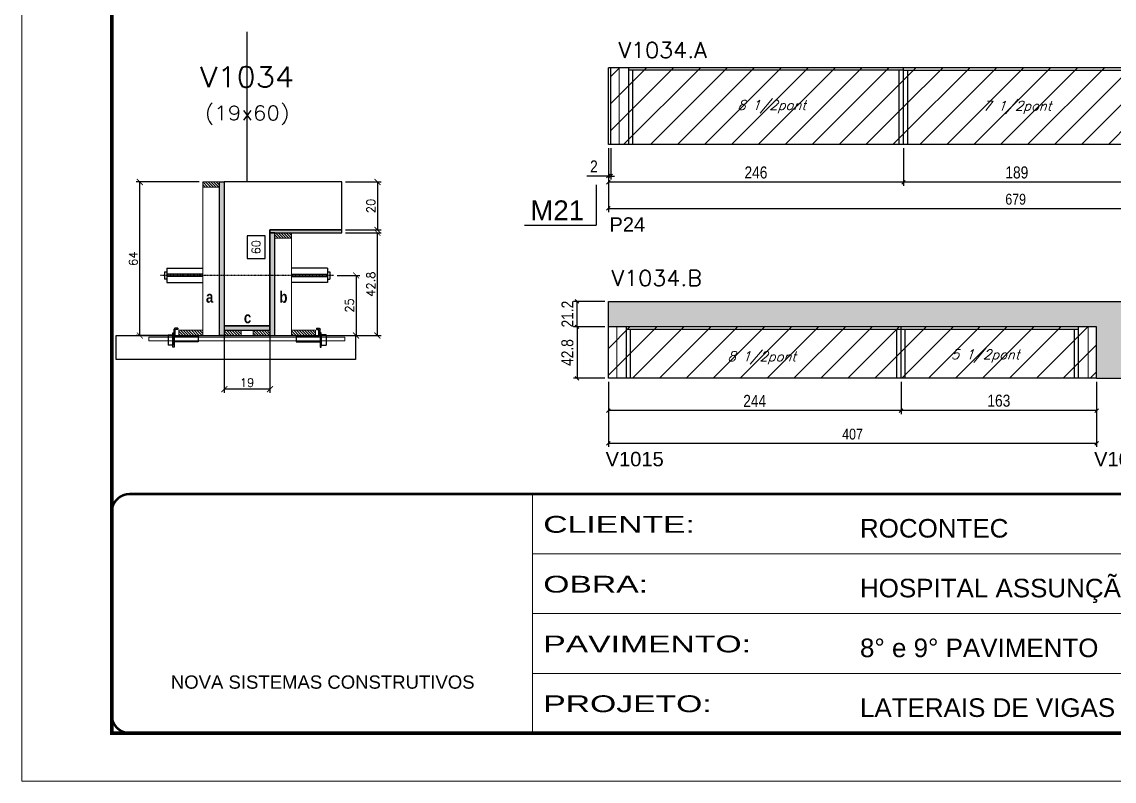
# Model space of a CAD drawing. Extents: x -20960 to -5926, y -2106 to 21915.
# Drawn here: x -10622 to -9711, y 10528 to 11161 of the extents above; entities that cross this region are included whole.
import ezdxf
from ezdxf.enums import TextEntityAlignment as Align

# ---------------------------------------------------------------- set-up
doc = ezdxf.new("R2010")
doc.units = 0
for name, pattern in [('CONTINUO', [0]), ('DASHED', [0.75, 0.5, -0.25]), ('HIDDEN', [0.375, 0.25, -0.125])]:
    doc.linetypes.add(name, pattern=pattern)
for name, color, linetype in [('5', 5, 'Continuous'), ('barrote', 251, 'Continuous'), ('COTA', 241, 'Continuous'), ('Cota Seção (2x)', 4, 'Continuous'), ('detalhes', 4, 'Continuous'), ('NOMENCLATURA', 7, 'Continuous'), ('Painéis', 200, 'Continuous'), ('presilha', 1, 'Continuous'), ('SARR_2.2x7', 40, 'Continuous'), ('SARR_3.5x7', 81, 'Continuous'), ('TENSOR', 3, 'Continuous'), ('texto', 7, 'Continuous'), ('Texto de Titulo', 7, 'Continuous'), ('Texto Qtd Sarr', 242, 'Continuous')]:
    doc.layers.add(name, color=color, linetype=linetype)
for name, color, linetype, lineweight in [('CONCRETO', 251, 'Continuous', 25), ('Folhas', 255, 'Continuous', 9), ('Hachura', 251, 'Continuous', 9), ('Madeira', 126, 'Continuous', 18), ('Sarr 2.2x7', 40, 'Continuous', 9), ('SARRAFO DE PRESSAO', 251, 'DASHED', 9), ('SCO-___-LAJ', 2, 'Continuous', 0), ('Texto Seção', 7, 'Continuous', 15)]:
    doc.layers.add(name, color=color, linetype=linetype, lineweight=lineweight)
doc.styles.add('ARIAL', font='arial.ttf')
doc.styles.add('COTA TECNICA', font='techl___.ttf', dxfattribs={"height": 10})
doc.styles.add('COTA TECNICA-50', font='techl___.ttf', dxfattribs={"height": 9})
doc.styles.add('REGUA-120', font='ROMANS.shx', dxfattribs={"height": 15})
doc.styles.add('Romans', font='romans.shx')
doc.styles.get("Standard").update_dxf_attribs({"font": 'arial.ttf'})
doc.styles.add('TECNICA', font='techb___.ttf', dxfattribs={"height": 10})
doc.styles.add('Tecnologia', font='')
doc.styles.get('Tecnologia').set_extended_font_data('Forgotten Futurist')
doc.dimstyles.new('COTA PAINEL-50', dxfattribs={"dimtxt": 9, "dimasz": 3, "dimexe": 3, "dimexo": 3, "dimgap": 3, "dimtad": 1, "dimdec": 1, "dimzin": 12, "dimdsep": 46, "dimtxsty": 'COTA TECNICA-50', "dimblk1": 'OBLIQUE', "dimblk2": 'OBLIQUE', "dimsah": 1, "dimcen": 0.9, "dimclrd": 4, "dimclre": 4, "dimclrt": 240, "dimadec": 1, "dimazin": 3, "dimtfac": 1, "dimtdec": 1, "dimtmove": 0, "dimatfit": 3, "dimfxl": 1, "dimtolj": 1, "dimtzin": 12, "dimarcsym": 0})
doc.dimstyles.new('Cota Seção (2x)', dxfattribs={"dimtxt": 7, "dimasz": 5, "dimexe": 3, "dimexo": 3, "dimgap": 2, "dimtad": 3, "dimdec": 1, "dimlfac": 0.5, "dimzin": 12, "dimdsep": 46, "dimtxsty": 'Romans', "dimblk": 'ARCHTICK', "dimcen": 0, "dimclrd": 4, "dimclre": 4, "dimclrt": 1, "dimadec": 1, "dimazin": 3, "dimtfac": 1, "dimtdec": 1, "dimtmove": 0, "dimatfit": 3, "dimldrblk": 'OBLIQUE', "dimfxl": 1, "dimtolj": 1, "dimtzin": 12, "dimarcsym": 0})
doc.dimstyles.new('Cota Seção interna', dxfattribs={"dimtxt": 7, "dimasz": 6, "dimexe": 0.18, "dimexo": 2, "dimgap": -4, "dimtad": 3, "dimdec": 1, "dimlfac": 0.5, "dimzin": 12, "dimdsep": 46, "dimtxsty": 'Romans', "dimblk": 'ARCHTICK', "dimcen": 0.09, "dimse1": 1, "dimse2": 1, "dimsd1": 1, "dimsd2": 1, "dimclrd": 180, "dimclre": 5, "dimclrt": 1, "dimadec": 0, "dimazin": 3, "dimtfac": 1, "dimtdec": 1, "dimtofl": 0, "dimtmove": 0, "dimatfit": 3, "dimldrblk": 'ARCHTICK', "dimfxl": 1, "dimtolj": 1, "dimtzin": 0, "dimarcsym": 0})
doc.dimstyles.new('PAINEL', dxfattribs={"dimtxt": 10, "dimasz": 3, "dimexe": 3, "dimexo": 3, "dimgap": 3, "dimtad": 1, "dimdec": 1, "dimzin": 12, "dimdsep": 46, "dimtxsty": 'COTA TECNICA', "dimblk1": 'OBLIQUE', "dimblk2": 'OBLIQUE', "dimsah": 1, "dimcen": 0.9, "dimclrd": 4, "dimclre": 4, "dimclrt": 240, "dimadec": 1, "dimazin": 3, "dimtfac": 1, "dimtdec": 1, "dimtmove": 0, "dimatfit": 3, "dimfxl": 1, "dimtolj": 1, "dimtzin": 12, "dimarcsym": 0})
pattern_1 = [(45, (-3170, 1148.575), (-11.22532, 11.22532), [])]
pattern_2 = [(315, (12503.413, 2669.861), (1.12253202, 1.12253202), [])]

# ---------------------------------------------------------------- blocks, each defined once
blk = doc.blocks.new('9999999999')
at = {"color": 30, "linetype": 'CONTINUO'}
for p, q in [((98564.56, 34230.21), (98564.56, 34429.45)), ((98564.56, 34379.64), (99583.98, 34379.64)), ((98564.56, 34329.83), (99487.98, 34329.83)), ((98564.56, 34280.02), (99487.98, 34280.02))]:
    blk.add_line(p, q, dxfattribs=at)
at = {"color": 30, "linetype": 'CONTINUO', "const_width": 2}
blk.add_lwpolyline([(99583.98, 34230.21), (99583.98, 34414.45, 0.414214), (99568.98, 34429.45), (98228.98, 34429.45, 0.414214), (98213.98, 34414.45), (98213.98, 34245.21, 0.414214), (98228.98, 34230.21), (99583.98, 34230.21)], format="xyb", dxfattribs=at)
at = {"layer": 'Folhas'}
blk.add_lwpolyline([(98138.98, 34190.21), (99623.98, 34190.21), (99623.98, 35240.21), (98138.98, 35240.21)], close=True, dxfattribs=at)
at = {"layer": 'Folhas', "color": 30, "const_width": 3}
blk.add_lwpolyline([(98213.98, 34230.21), (99583.98, 34230.21), (99583.98, 35200.21), (98213.98, 35200.21)], close=True, dxfattribs=at)
at = {"color": 7, "linetype": 'Continuous', "ltscale": 5, "style": 'ARIAL'}
for s, height, p in [('ROCONTEC', 15.483, (98837.68, 34393.13)), ('HOSPITAL ASSUNÇÃO', 15.4829, (98837.68, 34343.32)), ('8° e 9° PAVIMENTO', 15.4829, (98837.68, 34293.51)), ('NOVA SISTEMAS CONSTRUTIVOS', 11.0592, (98263.19, 34267.21)), ('LATERAIS DE VIGAS', 15.4829, (98837.68, 34243.7))]:
    blk.add_text(s, height=height, dxfattribs=at).set_placement(p)
at = {"layer": 'Folhas', "color": 7, "style": 'Tecnologia', "width": 1.5}
for s, p in [('CLIENTE:', (98573.65, 34397.17)), ('OBRA:', (98573.65, 34347.31)), ('PAVIMENTO:', (98573.65, 34297.5)), ('PROJETO:', (98573.65, 34247.69))]:
    blk.add_text(s, height=14, dxfattribs=at).set_placement(p)
blk = doc.blocks.new('_Oblique')
at = {"color": 0, "linetype": 'ByBlock', "lineweight": -2}
blk.add_line((-0.5, -0.5), (0.5, 0.5), dxfattribs=at)
blk = doc.blocks.new('*D7696')
at = {"layer": 'COTA', "color": 4, "linetype": 'ByBlock', "lineweight": -2, "transparency": 16777216}
for p, q in [((-9887.03, 11055.67), (-9887.03, 11024.21)), ((-9698.02, 11055.67), (-9698.02, 11024.21)), ((-9698.02, 11027.21), (-9887.03, 11027.21))]:
    blk.add_line(p, q, dxfattribs=at)
at = {"layer": 'Defpoints', "color": 0, "linetype": 'ByBlock', "transparency": 16777216}
for p in [(-9887.03, 11058.67), (-9698.02, 11058.67), (-9887.03, 11027.21)]:
    blk.add_point(p, dxfattribs=at)
at = {"layer": 'COTA', "color": 4, "linetype": 'ByBlock', "lineweight": -2, "transparency": 16777216, "xscale": 3, "yscale": 3, "zscale": 3, "rotation": 180}
blk.add_blockref('_Oblique', (-9887.03, 11027.21), dxfattribs=at)
at = {"layer": 'COTA', "color": 4, "linetype": 'ByBlock', "lineweight": -2, "transparency": 16777216, "xscale": 3, "yscale": 3, "zscale": 3}
blk.add_blockref('_Oblique', (-9698.02, 11027.21), dxfattribs=at)
at = {"layer": 'COTA', "color": 240, "linetype": 'ByBlock', "transparency": 16777216, "insert": (-9792.52, 11035.32), "char_height": 10, "attachment_point": 5, "style": 'COTA TECNICA'}
blk.add_mtext('\\A1;189', dxfattribs=at)
blk = doc.blocks.new('*D7738')
at = {"layer": 'COTA', "color": 4, "linetype": 'ByBlock', "lineweight": -2, "transparency": 16777216}
for p, q in [((-10133.03, 11055.67), (-10133.03, 11024.21)), ((-9887.03, 11055.67), (-9887.03, 11024.21)), ((-9887.03, 11027.21), (-10133.03, 11027.21))]:
    blk.add_line(p, q, dxfattribs=at)
at = {"layer": 'Defpoints', "color": 0, "linetype": 'ByBlock', "transparency": 16777216}
for p in [(-10133.03, 11058.67), (-9887.03, 11058.67), (-10133.03, 11027.21)]:
    blk.add_point(p, dxfattribs=at)
at = {"layer": 'COTA', "color": 4, "linetype": 'ByBlock', "lineweight": -2, "transparency": 16777216, "xscale": 3, "yscale": 3, "zscale": 3, "rotation": 180}
blk.add_blockref('_Oblique', (-10133.03, 11027.21), dxfattribs=at)
at = {"layer": 'COTA', "color": 4, "linetype": 'ByBlock', "lineweight": -2, "transparency": 16777216, "xscale": 3, "yscale": 3, "zscale": 3}
blk.add_blockref('_Oblique', (-9887.03, 11027.21), dxfattribs=at)
at = {"layer": 'COTA', "color": 240, "linetype": 'ByBlock', "transparency": 16777216, "insert": (-10010.03, 11035.32), "char_height": 10, "attachment_point": 5, "style": 'COTA TECNICA'}
blk.add_mtext('\\A1;246', dxfattribs=at)
blk = doc.blocks.new('*D7739')
at = {"layer": 'COTA', "color": 4, "linetype": 'ByBlock', "lineweight": -2, "transparency": 16777216}
for p, q in [((-10133.03, 11055.67), (-10133.03, 11029.38)), ((-10131.03, 11055.67), (-10131.03, 11029.38)), ((-10133.03, 11032.38), (-10151.14, 11032.38)), ((-10131.03, 11032.38), (-10133.03, 11032.38)), ((-10131.03, 11032.38), (-10128.03, 11032.38))]:
    blk.add_line(p, q, dxfattribs=at)
at = {"layer": 'Defpoints', "color": 0, "linetype": 'ByBlock', "transparency": 16777216}
for p in [(-10133.03, 11058.67), (-10131.03, 11058.67), (-10133.03, 11032.38)]:
    blk.add_point(p, dxfattribs=at)
at = {"layer": 'COTA', "color": 4, "linetype": 'ByBlock', "lineweight": -2, "transparency": 16777216, "xscale": 3, "yscale": 3, "zscale": 3}
blk.add_blockref('_Oblique', (-10133.03, 11032.38), dxfattribs=at)
at = {"layer": 'COTA', "color": 4, "linetype": 'ByBlock', "lineweight": -2, "transparency": 16777216, "xscale": 3, "yscale": 3, "zscale": 3, "rotation": 180}
blk.add_blockref('_Oblique', (-10131.03, 11032.38), dxfattribs=at)
at = {"layer": 'COTA', "color": 240, "linetype": 'ByBlock', "transparency": 16777216, "insert": (-10145.09, 11040.38), "char_height": 10, "attachment_point": 5, "style": 'COTA TECNICA'}
blk.add_mtext('\\A1;2', dxfattribs=at)
blk = doc.blocks.new('*D7741')
at = {"layer": 'COTA', "color": 4, "linetype": 'ByBlock', "lineweight": -2, "transparency": 16777216}
for p, q in [((-9889.02, 10860.94), (-9889.02, 10833.94)), ((-9726.02, 10860.94), (-9726.02, 10833.94)), ((-9726.02, 10836.94), (-9889.02, 10836.94))]:
    blk.add_line(p, q, dxfattribs=at)
at = {"layer": 'Defpoints', "color": 0, "linetype": 'ByBlock', "transparency": 16777216}
for p in [(-9889.02, 10863.94), (-9726.02, 10863.94), (-9889.02, 10836.94)]:
    blk.add_point(p, dxfattribs=at)
at = {"layer": 'COTA', "color": 4, "linetype": 'ByBlock', "lineweight": -2, "transparency": 16777216, "xscale": 3, "yscale": 3, "zscale": 3, "rotation": 180}
blk.add_blockref('_Oblique', (-9889.02, 10836.94), dxfattribs=at)
at = {"layer": 'COTA', "color": 4, "linetype": 'ByBlock', "lineweight": -2, "transparency": 16777216, "xscale": 3, "yscale": 3, "zscale": 3}
blk.add_blockref('_Oblique', (-9726.02, 10836.94), dxfattribs=at)
at = {"layer": 'COTA', "color": 240, "linetype": 'ByBlock', "transparency": 16777216, "insert": (-9807.52, 10845.16), "char_height": 10, "attachment_point": 5, "style": 'COTA TECNICA'}
blk.add_mtext('\\A1;163', dxfattribs=at)
blk = doc.blocks.new('*D7742')
at = {"layer": 'COTA', "color": 4, "linetype": 'ByBlock', "lineweight": -2, "transparency": 16777216}
for p, q in [((-10133.03, 10860.94), (-10133.03, 10833.94)), ((-9889.03, 10860.94), (-9889.03, 10833.94)), ((-9889.03, 10836.94), (-10133.03, 10836.94))]:
    blk.add_line(p, q, dxfattribs=at)
at = {"layer": 'Defpoints', "color": 0, "linetype": 'ByBlock', "transparency": 16777216}
for p in [(-10133.03, 10863.94), (-9889.03, 10863.94), (-10133.03, 10836.94)]:
    blk.add_point(p, dxfattribs=at)
at = {"layer": 'COTA', "color": 4, "linetype": 'ByBlock', "lineweight": -2, "transparency": 16777216, "xscale": 3, "yscale": 3, "zscale": 3, "rotation": 180}
blk.add_blockref('_Oblique', (-10133.03, 10836.94), dxfattribs=at)
at = {"layer": 'COTA', "color": 4, "linetype": 'ByBlock', "lineweight": -2, "transparency": 16777216, "xscale": 3, "yscale": 3, "zscale": 3}
blk.add_blockref('_Oblique', (-9889.03, 10836.94), dxfattribs=at)
at = {"layer": 'COTA', "color": 240, "linetype": 'ByBlock', "transparency": 16777216, "insert": (-10011.03, 10845.02), "char_height": 10, "attachment_point": 5, "style": 'COTA TECNICA'}
blk.add_mtext('\\A1;244', dxfattribs=at)
blk = doc.blocks.new('*D7697')
at = {"layer": 'COTA', "color": 4, "linetype": 'ByBlock', "lineweight": -2, "transparency": 16777216}
for p, q in [((-10136.03, 10906.74), (-10162.09, 10906.74)), ((-10159.09, 10906.74), (-10159.09, 10863.94)), ((-10136.03, 10863.94), (-10162.09, 10863.94))]:
    blk.add_line(p, q, dxfattribs=at)
at = {"layer": 'Defpoints', "color": 0, "linetype": 'ByBlock', "transparency": 16777216}
for p in [(-10133.03, 10906.74), (-10159.09, 10863.94), (-10133.03, 10863.94)]:
    blk.add_point(p, dxfattribs=at)
at = {"layer": 'COTA', "color": 4, "linetype": 'ByBlock', "lineweight": -2, "transparency": 16777216, "xscale": 3, "yscale": 3, "zscale": 3}
for p, rotation in [((-10159.09, 10906.74), 90), ((-10159.09, 10863.94), 270)]:
    blk.add_blockref('_Oblique', p, dxfattribs=dict(at, rotation=rotation))
at = {"layer": 'COTA', "color": 240, "linetype": 'ByBlock', "transparency": 16777216, "insert": (-10167.19, 10885.34), "char_height": 10, "attachment_point": 5, "rotation": 90, "style": 'COTA TECNICA'}
blk.add_mtext('\\A1;42.8', dxfattribs=at)
blk = doc.blocks.new('*D7698')
at = {"layer": 'COTA', "color": 4, "linetype": 'ByBlock', "lineweight": -2, "transparency": 16777216}
for p, q in [((-10136.03, 10927.94), (-10162.09, 10927.94)), ((-10159.09, 10906.74), (-10159.09, 10927.94)), ((-10136.03, 10906.74), (-10162.09, 10906.74))]:
    blk.add_line(p, q, dxfattribs=at)
at = {"layer": 'Defpoints', "color": 0, "linetype": 'ByBlock', "transparency": 16777216}
for p in [(-10159.09, 10927.94), (-10133.03, 10927.94), (-10133.03, 10906.74)]:
    blk.add_point(p, dxfattribs=at)
at = {"layer": 'COTA', "color": 4, "linetype": 'ByBlock', "lineweight": -2, "transparency": 16777216, "xscale": 3, "yscale": 3, "zscale": 3}
for p, rotation in [((-10159.09, 10927.94), 90), ((-10159.09, 10906.74), 270)]:
    blk.add_blockref('_Oblique', p, dxfattribs=dict(at, rotation=rotation))
at = {"layer": 'COTA', "color": 240, "linetype": 'ByBlock', "transparency": 16777216, "insert": (-10167.15, 10917.34), "char_height": 10, "attachment_point": 5, "rotation": 90, "style": 'COTA TECNICA'}
blk.add_mtext('\\A1;21.2', dxfattribs=at)
blk = doc.blocks.new('_ArchTick')
at = {"color": 0, "linetype": 'ByBlock', "const_width": 0.15}
blk.add_lwpolyline([(-0.5, -0.5), (0.5, 0.5)], dxfattribs=at)
blk = doc.blocks.new('*D7700')
at = {"layer": 'COTA', "color": 4, "lineweight": -2, "transparency": 16777216}
for p, q in [((-10352.21, 10985.1), (-10322.56, 10985.1)), ((-10325.56, 10899.5), (-10325.56, 10985.1)), ((-10374.21, 10899.5), (-10322.56, 10899.5))]:
    blk.add_line(p, q, dxfattribs=at)
at = {"layer": 'Defpoints', "color": 0, "transparency": 16777216}
for p in [(-10355.21, 10985.1), (-10325.56, 10985.1), (-10377.21, 10899.5)]:
    blk.add_point(p, dxfattribs=at)
at = {"layer": 'COTA', "color": 4, "lineweight": -2, "transparency": 16777216, "xscale": 5, "yscale": 5, "zscale": 5}
for p, rotation in [((-10325.56, 10985.1), 90), ((-10325.56, 10899.5), 270)]:
    blk.add_blockref('_ArchTick', p, dxfattribs=dict(at, rotation=rotation))
at = {"layer": 'COTA', "color": 1, "transparency": 16777216, "insert": (-10331.06, 10942.3), "char_height": 7, "attachment_point": 5, "rotation": 90, "style": 'Romans'}
blk.add_mtext('\\A1;42.8', dxfattribs=at)
blk = doc.blocks.new('*D7701')
at = {"layer": 'COTA', "color": 4, "lineweight": -2, "transparency": 16777216}
for p, q in [((-10352.21, 11027.5), (-10322.56, 11027.5)), ((-10325.56, 11027.5), (-10325.56, 10987.5)), ((-10352.21, 10987.5), (-10322.56, 10987.5))]:
    blk.add_line(p, q, dxfattribs=at)
at = {"layer": 'Defpoints', "color": 0, "transparency": 16777216}
for p in [(-10355.21, 11027.5), (-10355.21, 10987.5), (-10325.56, 10987.5)]:
    blk.add_point(p, dxfattribs=at)
at = {"layer": 'COTA', "color": 4, "lineweight": -2, "transparency": 16777216, "xscale": 5, "yscale": 5, "zscale": 5}
for p, rotation in [((-10325.56, 11027.5), 90), ((-10325.56, 10987.5), 270)]:
    blk.add_blockref('_ArchTick', p, dxfattribs=dict(at, rotation=rotation))
at = {"layer": 'COTA', "color": 1, "transparency": 16777216, "insert": (-10331.06, 11007.5), "char_height": 7, "attachment_point": 5, "rotation": 90, "style": 'Romans'}
blk.add_mtext('\\A1;20', dxfattribs=at)
blk = doc.blocks.new('*D7702')
at = {"layer": 'COTA', "color": 4, "lineweight": -2, "transparency": 16777216}
for p, q in [((-10474.2, 11027.5), (-10526.63, 11027.5)), ((-10523.63, 10899.5), (-10523.63, 11027.5)), ((-10494.21, 10899.5), (-10526.63, 10899.5))]:
    blk.add_line(p, q, dxfattribs=at)
at = {"layer": 'Defpoints', "color": 0, "transparency": 16777216}
for p in [(-10523.63, 11027.5), (-10471.2, 11027.5), (-10491.21, 10899.5)]:
    blk.add_point(p, dxfattribs=at)
at = {"layer": 'COTA', "color": 4, "lineweight": -2, "transparency": 16777216, "xscale": 5, "yscale": 5, "zscale": 5}
for p, rotation in [((-10523.63, 11027.5), 90), ((-10523.63, 10899.5), 270)]:
    blk.add_blockref('_ArchTick', p, dxfattribs=dict(at, rotation=rotation))
at = {"layer": 'COTA', "color": 1, "transparency": 16777216, "insert": (-10529.13, 10963.5), "char_height": 7, "attachment_point": 5, "rotation": 90, "style": 'Romans'}
blk.add_mtext('\\A1;64', dxfattribs=at)
blk = doc.blocks.new('*D7703')
at = {"layer": 'Cota Seção (2x)', "color": 180, "lineweight": -2, "transparency": 16777216}
for p, q in [((-10419.21, 10982.6), (-10434.21, 10982.6)), ((-10434.21, 10982.6), (-10434.21, 10963.6)), ((-10419.21, 10963.6), (-10419.21, 10982.6)), ((-10434.21, 10963.6), (-10419.21, 10963.6))]:
    blk.add_line(p, q, dxfattribs=at)
at = {"layer": 'Defpoints', "color": 0, "transparency": 16777216}
for p in [(-10415.22, 11027.5), (-10415.21, 11027.5), (-10415.21, 10907.5)]:
    blk.add_point(p, dxfattribs=at)
at = {"layer": 'Cota Seção (2x)', "color": 1, "transparency": 16777216, "insert": (-10426.71, 10973.1), "char_height": 7, "attachment_point": 5, "rotation": 90, "style": 'Romans'}
blk.add_mtext('\\A1;60', dxfattribs=at)
blk = doc.blocks.new('titulo1')
at = {"layer": 'Defpoints', "color": 252, "linetype": 'HIDDEN', "ltscale": 2}
blk.add_line((0, 0), (0, 125), dxfattribs=at)
at = {"layer": 'Defpoints', "style": 'Romans', "oblique": 15}
blk.add_attdef('FOLHA', text='', height=10, dxfattribs=at).set_placement((0, 15.58), align=Align.MIDDLE_CENTER)
at = {"layer": 'Texto Qtd Sarr', "color": 3, "style": 'Romans', "oblique": 15}
for tag, height, p in [('TITULO', 17, (0, 71.45)), ('SEÇÃO', 12, (0, 41.55))]:
    blk.add_attdef(tag, text='', height=height, dxfattribs=at).set_placement(p, align=Align.MIDDLE_CENTER)
blk = doc.blocks.new('PRESILHA METÁLICA 1')
at = {"layer": 'presilha'}
for p, q in [((6, 15.5), (7.5, 15.5)), ((6, -2.5), (6, 15.5)), ((7.5, 10.6), (7.5, 19.9)), ((7.5, 15.5), (7.5, -2.5)), ((12, 21), (8.6, 21)), ((9, 11.6), (9, 18.9)), ((12, 19.5), (9.6, 19.5)), ((12, 21), (12, 19.5)), ((0, 13), (6, 13)), ((0, 13), (0, 0)), ((6, 0), (0, 0)), ((6, 13), (6, 0)), ((37.5, 4.1), (7.5, 4.1)), ((37.5, 11), (9.6, 11)), ((37.5, 11), (37.5, 4.1)), ((7.5, -2.5), (6, -2.5))]:
    blk.add_line(p, q, dxfattribs=at)
for centre, radius, start, end in [((8.6, 19.9), 1.14, 90, 180), ((9.6, 18.9), 0.57, 90, 180), ((9.6, 11.6), 0.57, 180, 270)]:
    blk.add_arc(centre, radius, start, end, dxfattribs=at)
blk = doc.blocks.new('*D7704')
at = {"layer": 'COTA', "color": 4, "lineweight": -2, "transparency": 16777216}
for p, q in [((-10453.21, 10900.9), (-10453.21, 10851.78)), ((-10415.21, 10900.9), (-10415.21, 10851.78)), ((-10415.21, 10854.78), (-10453.21, 10854.78))]:
    blk.add_line(p, q, dxfattribs=at)
at = {"layer": 'Defpoints', "color": 0, "transparency": 16777216}
for p in [(-10453.21, 10903.9), (-10415.21, 10903.9), (-10453.21, 10854.78)]:
    blk.add_point(p, dxfattribs=at)
at = {"layer": 'COTA', "color": 4, "lineweight": -2, "transparency": 16777216, "xscale": 5, "yscale": 5, "zscale": 5, "rotation": 180}
blk.add_blockref('_ArchTick', (-10453.21, 10854.78), dxfattribs=at)
at = {"layer": 'COTA', "color": 4, "lineweight": -2, "transparency": 16777216, "xscale": 5, "yscale": 5, "zscale": 5}
blk.add_blockref('_ArchTick', (-10415.21, 10854.78), dxfattribs=at)
at = {"layer": 'COTA', "color": 1, "transparency": 16777216, "insert": (-10434.21, 10860.28), "char_height": 7, "attachment_point": 5, "style": 'Romans'}
blk.add_mtext('\\A1;19', dxfattribs=at)
blk = doc.blocks.new('*D7683')
at = {"layer": 'COTA', "color": 4, "lineweight": -2, "transparency": 16777216}
for p, q in [((-10359.21, 10949.56), (-10340.35, 10949.56)), ((-10343.35, 10949.56), (-10343.35, 10899.5)), ((-10358.9, 10899.5), (-10340.35, 10899.5))]:
    blk.add_line(p, q, dxfattribs=at)
at = {"layer": 'Defpoints', "color": 0, "transparency": 16777216}
for p in [(-10362.21, 10949.56), (-10361.9, 10899.5), (-10343.35, 10899.5)]:
    blk.add_point(p, dxfattribs=at)
at = {"layer": 'COTA', "color": 4, "lineweight": -2, "transparency": 16777216, "xscale": 5, "yscale": 5, "zscale": 5}
for p, rotation in [((-10343.35, 10949.56), 90), ((-10343.35, 10899.5), 270)]:
    blk.add_blockref('_ArchTick', p, dxfattribs=dict(at, rotation=rotation))
at = {"layer": 'COTA', "color": 1, "transparency": 16777216, "insert": (-10348.85, 10924.53), "char_height": 7, "attachment_point": 5, "rotation": 90, "style": 'Romans'}
blk.add_mtext('\\A1;25', dxfattribs=at)
blk = doc.blocks.new('*D7684')
at = {"layer": 'COTA', "color": 4, "linetype": 'ByBlock', "lineweight": -2, "transparency": 16777216}
for p, q in [((-10133.03, 10860.94), (-10133.03, 10806.72)), ((-9726.02, 10860.94), (-9726.02, 10806.71)), ((-10133.03, 10809.72), (-9726.02, 10809.71))]:
    blk.add_line(p, q, dxfattribs=at)
at = {"layer": 'Defpoints', "color": 0, "linetype": 'ByBlock', "transparency": 16777216}
for p in [(-10133.03, 10863.94), (-9726.02, 10863.94), (-9726.02, 10809.71)]:
    blk.add_point(p, dxfattribs=at)
at = {"layer": 'COTA', "color": 4, "linetype": 'ByBlock', "lineweight": -2, "transparency": 16777216, "xscale": 3, "yscale": 3, "zscale": 3}
for p, rotation in [((-10133.03, 10809.72), 179.9995752970141), ((-9726.02, 10809.71), 359.9995752970141)]:
    blk.add_blockref('_Oblique', p, dxfattribs=dict(at, rotation=rotation))
at = {"layer": 'COTA', "color": 240, "linetype": 'ByBlock', "transparency": 16777216, "insert": (-9929.52, 10817.31), "char_height": 9, "attachment_point": 5, "rotation": 359.99958, "style": 'COTA TECNICA-50'}
blk.add_mtext('\\A1;407', dxfattribs=at)
blk = doc.blocks.new('*D7685')
at = {"layer": 'COTA', "color": 4, "linetype": 'ByBlock', "lineweight": -2, "transparency": 16777216}
for p, q in [((-10133.03, 11055.67), (-10133.03, 11002.41)), ((-9454.02, 11055.67), (-9454.02, 11002.4)), ((-10133.03, 11005.41), (-9454.02, 11005.4))]:
    blk.add_line(p, q, dxfattribs=at)
at = {"layer": 'Defpoints', "color": 0, "linetype": 'ByBlock', "transparency": 16777216}
for p in [(-10133.03, 11058.67), (-9454.02, 11058.67), (-9454.02, 11005.4)]:
    blk.add_point(p, dxfattribs=at)
at = {"layer": 'COTA', "color": 4, "linetype": 'ByBlock', "lineweight": -2, "transparency": 16777216, "xscale": 3, "yscale": 3, "zscale": 3}
for p, rotation in [((-10133.03, 11005.41), 179.9997168164374), ((-9454.02, 11005.4), 359.9997168164374)]:
    blk.add_blockref('_Oblique', p, dxfattribs=dict(at, rotation=rotation))
at = {"layer": 'COTA', "color": 240, "linetype": 'ByBlock', "transparency": 16777216, "insert": (-9793.52, 11013.02), "char_height": 9, "attachment_point": 5, "rotation": 359.99972, "style": 'COTA TECNICA-50'}
blk.add_mtext('\\A1;679', dxfattribs=at)

msp = doc.modelspace()

# ---------------------------------------------------------------- hatches: boundary and pattern name
at = {"layer": 'COTA', "linetype": 'ByBlock'}
h = msp.add_hatch(dxfattribs=at)
h.set_pattern_fill('AR-CONC', color=256, scale=0.03)
h.set_pattern_definition([(50, (-140923.0776, -20399.991), (5.46554007, -0.47817257), [0.5715, -6.2865]), (355, (-140923.0776, -20399.991), (-1.05730264, 5.73170536), [0.4572, -5.02921753]), (100.4514447, (-140922.622, -20400.031), (4.40823741, 5.25353256), [0.48570026, -5.34270734]), (46.1842, (-140923.0776, -20398.467), (8.13237123, -1.26126984), [0.85725, -9.42975]), (96.6355576, (-140922.4, -20398.572), (7.122124, 7.42278374), [0.7285507, -8.01406824]), (351.184151, (-140923.0776, -20398.467), (7.122124, 7.42278374), [0.685799, -7.54379196]), (21, (-140922.3156, -20398.848), (4.54843174, -3.06795595), [0.5715, -6.2865]), (326, (-140922.3156, -20398.848), (1.85406085, 5.52563898), [0.4572, -5.0292]), (71.451445, (-140921.9365, -20399.104), (6.40249258, 2.45768307), [0.48570026, -5.34269813]), (37.5, (-140923.0776, -20399.991), (0.092658098, 2.536651166), [0, -4.96824, 0, -5.1054, 0, -5.04825]), (7.5, (-140923.0776, -20399.991), (2.004589875, 3.005417245), [0, -2.91084, 0, -4.85394, 0, -1.92405]), (327.5, (-140924.7768, -20399.991), (4.067717855, -0.17186232), [0, -1.905, 0, -5.9436, 0, -7.8867]), (317.5, (-140925.539, -20399.991), (4.44387544, 0.76279473), [0, -2.4765, 0, -3.94716, 0, -5.6007])])
h.paths.add_polyline_path([(-9690.26, 10927.94), (-9726.01, 10927.94), (-9726.01, 10927.94), (-10133.03, 10927.94), (-10133.03, 10906.74), (-10126.03, 10906.74), (-9795, 10906.74), (-9733.02, 10906.74), (-9733.02, 10906.74), (-9726.02, 10906.74), (-9726.02, 10864.74), (-9690.26, 10864.74)])
at = {"layer": 'Hachura', "ltscale": 25}
h = msp.add_hatch(dxfattribs=at)
h.set_pattern_fill('ANSI31', color=256, scale=5)
h.set_pattern_definition(pattern_1)
h.paths.add_polyline_path([(-9887.03, 11122.67), (-10131.03, 11122.67), (-10131.03, 11058.67), (-9887.03, 11058.67)])
h.paths.add_polyline_path([(-10033.28, 11082.19), (-9965.66, 11082.19), (-9960.16, 11098.16), (-10027.78, 11098.16)], flags=24)
h = msp.add_hatch(dxfattribs=at)
h.set_pattern_fill('ANSI31', color=256, scale=5)
h.set_pattern_definition(pattern_1)
h.paths.add_polyline_path([(-9698.02, 11058.67), (-9698.02, 11122.67), (-9887.03, 11122.67), (-9887.03, 11058.67)])
h.paths.add_polyline_path([(-9829.12, 11081.59), (-9761.5, 11081.59), (-9756, 11097.56), (-9823.62, 11097.56)], flags=24)
at = {"layer": 'Hachura'}
h = msp.add_hatch(dxfattribs=at)
h.set_pattern_fill('ANSI31', color=256, scale=0.5, angle=270, style=0)
h.set_pattern_definition([(315, (12503.4227, 2719.861), (1.12253202, 1.12253202), [])])
h.paths.add_polyline_path([(-10457.2, 11023.1), (-10457.2, 11027.5), (-10471.2, 11027.5), (-10471.2, 11023.1)])
h = msp.add_hatch(color=256, dxfattribs=at)
h.dxf.hatch_style = 1
h.paths.add_polyline_path([(-10457.2, 11027.5), (-10453.2, 11027.5), (-10453.21, 10899.5), (-10457.21, 10899.5)])
h = msp.add_hatch(color=256, dxfattribs=at)
h.dxf.hatch_style = 1
h.paths.add_polyline_path([(-10355.21, 10985.1), (-10355.21, 10987.5), (-10415.21, 10987.5), (-10415.21, 10985.1)])
h = msp.add_hatch(color=256, dxfattribs=at)
h.dxf.hatch_style = 1
h.paths.add_polyline_path([(-10411.21, 10985.1), (-10415.21, 10985.1), (-10415.21, 10899.5), (-10411.21, 10899.5)])
h = msp.add_hatch(dxfattribs=at)
h.set_pattern_fill('ANSI31', color=256, scale=0.5, angle=270, style=0)
h.set_pattern_definition([(315, (12503.413, 2677.461), (1.12253202, 1.12253202), [])])
h.paths.add_polyline_path([(-10411.21, 10980.7), (-10411.21, 10985.1), (-10397.21, 10985.1), (-10397.21, 10980.7)])
h = msp.add_hatch(dxfattribs=at)
h.set_pattern_fill('ANSI31', color=256, scale=0.5, angle=270, style=0)
h.set_pattern_definition(pattern_2)
h.paths.add_polyline_path([(-10491.21, 10899.5), (-10491.21, 10903.9), (-10471.21, 10903.9), (-10471.21, 10899.5)])
h = msp.add_hatch(color=256, dxfattribs=at)
h.dxf.hatch_style = 1
h.paths.add_polyline_path([(-10415.21, 10903.9), (-10415.21, 10907.5), (-10453.21, 10907.5), (-10453.21, 10903.9)])
h = msp.add_hatch(dxfattribs=at)
h.set_pattern_fill('ANSI31', color=256, scale=0.5, angle=270, style=0)
h.set_pattern_definition(pattern_2)
h.paths.add_polyline_path([(-10453.21, 10899.5), (-10453.21, 10903.9), (-10439.21, 10903.9), (-10439.21, 10899.5)])
h = msp.add_hatch(dxfattribs=at)
h.set_pattern_fill('ANSI31', color=256, scale=0.5, angle=270, style=0)
h.set_pattern_definition(pattern_2)
h.paths.add_polyline_path([(-10415.21, 10899.5), (-10415.21, 10903.9), (-10429.21, 10903.9), (-10429.21, 10899.5)])
h = msp.add_hatch(dxfattribs=at)
h.set_pattern_fill('ANSI31', color=256, scale=0.5, angle=270, style=0)
h.set_pattern_definition(pattern_2)
h.paths.add_polyline_path([(-10377.21, 10899.5), (-10377.21, 10903.9), (-10397.21, 10903.9), (-10397.21, 10899.5)])
at = {"layer": 'Hachura', "ltscale": 25}
h = msp.add_hatch(dxfattribs=at)
h.set_pattern_fill('ANSI31', color=256, scale=5)
h.set_pattern_definition(pattern_1)
h.paths.add_polyline_path([(-9889.03, 10863.94), (-9889.03, 10906.74), (-10133.03, 10906.74), (-10133.03, 10863.94)])
h.paths.add_polyline_path([(-10041.56, 10872.85), (-9973.94, 10872.85), (-9968.44, 10888.82), (-10036.06, 10888.82)], flags=24)
h = msp.add_hatch(dxfattribs=at)
h.set_pattern_fill('ANSI31', color=256, scale=5)
h.set_pattern_definition(pattern_1)
h.paths.add_polyline_path([(-9726.02, 10906.74), (-9889.03, 10906.74), (-9889.03, 10863.94), (-9726.02, 10863.94)])
h.paths.add_polyline_path([(-9855.22, 10874.46), (-9787.6, 10874.46), (-9782.1, 10890.43), (-9849.72, 10890.43)], flags=24)

# ---------------------------------------------------------------- linework, layer by layer
at = {"ltscale": 3}
for p, q in [((-10501.2, 10955.56), (-10501.2, 10943.56)), ((-10501.2, 10955.56), (-10471.2, 10955.56)), ((-10367.21, 10955.56), (-10397.21, 10955.56)), ((-10367.21, 10955.56), (-10367.21, 10943.56)), ((-10503.2, 10952.56), (-10503.2, 10946.56)), ((-10503.2, 10952.56), (-10501.2, 10952.56)), ((-10501.2, 10946.56), (-10503.2, 10946.56)), ((-10471.2, 10950.56), (-10501.2, 10950.56)), ((-10471.2, 10948.56), (-10501.2, 10948.56)), ((-10397.21, 10950.56), (-10367.21, 10950.56)), ((-10397.21, 10948.56), (-10367.21, 10948.56)), ((-10367.21, 10952.56), (-10365.21, 10952.56)), ((-10367.21, 10946.56), (-10365.21, 10946.56)), ((-10365.21, 10952.56), (-10365.21, 10946.56)), ((-10501.2, 10943.56), (-10471.2, 10943.56)), ((-10367.21, 10943.56), (-10397.21, 10943.56))]:
    msp.add_line(p, q, dxfattribs=at)
at = {"layer": 'barrote'}
msp.add_lwpolyline([(-10343.75, 10879.5), (-10543.33, 10879.5), (-10543.33, 10899.5), (-10343.75, 10899.5)], close=True, dxfattribs=at)
at = {"layer": 'CONCRETO'}
msp.add_lwpolyline([(-10355.21, 10987.5), (-10355.21, 11027.5), (-10415.21, 11027.5), (-10415.21, 11027.5), (-10453.21, 11027.5), (-10453.21, 11027.5), (-10453.21, 11027.5), (-10453.21, 10907.5), (-10415.21, 10907.5), (-10415.21, 10987.5)], close=True, dxfattribs=at)
at = {"layer": 'COTA', "linetype": 'ByBlock'}
for p, q in [((-10133.03, 10906.74), (-10133.03, 10927.94)), ((-10133.03, 10927.94), (-9690.26, 10927.94)), ((-9726.02, 10863.94), (-9690.26, 10863.94))]:
    msp.add_line(p, q, dxfattribs=at)
at = {"layer": 'Madeira'}
for points in [[(-10457.2, 11027.5), (-10471.2, 11027.5), (-10471.21, 10899.5), (-10457.21, 10899.5)], [(-10457.2, 11023.1), (-10457.2, 11027.5), (-10471.2, 11027.5), (-10471.2, 11023.1)], [(-10411.21, 10980.7), (-10411.21, 10985.1), (-10397.21, 10985.1), (-10397.21, 10980.7)], [(-10411.21, 10985.1), (-10397.21, 10985.1), (-10397.21, 10899.5), (-10411.21, 10899.5)], [(-10491.21, 10899.5), (-10491.21, 10903.9), (-10471.21, 10903.9), (-10471.21, 10899.5)], [(-10453.21, 10899.5), (-10453.21, 10903.9), (-10439.21, 10903.9), (-10439.21, 10899.5)], [(-10415.21, 10899.5), (-10415.21, 10903.9), (-10429.21, 10903.9), (-10429.21, 10899.5)], [(-10377.21, 10899.5), (-10377.21, 10903.9), (-10397.21, 10903.9), (-10397.21, 10899.5)]]:
    msp.add_lwpolyline(points, close=True, dxfattribs=at)
at = {"layer": 'NOMENCLATURA', "linetype": 'Continuous'}
for p in [(-10143.23, 11025.15), (-10202.83, 10991.39)]:
    msp.add_line(p, (-10143.23, 10991.39), dxfattribs=at)
at = {"layer": 'Painéis', "linetype": 'ByBlock'}
for p, q in [((-10133.03, 11058.67), (-10133.03, 11122.67)), ((-9454.02, 11122.67), (-10133.03, 11122.67)), ((-10131.03, 11058.67), (-10131.03, 11122.67)), ((-9887.03, 11058.67), (-9887.03, 11122.67)), ((-9454.02, 11058.67), (-10133.03, 11058.67)), ((-10133.03, 10863.94), (-10133.03, 10906.74)), ((-10133.03, 10863.94), (-10133.03, 10906.74)), ((-9726.02, 10906.74), (-10133.03, 10906.74)), ((-9889.03, 10863.94), (-9889.03, 10906.74)), ((-9726.02, 10863.94), (-9726.02, 10906.74)), ((-9726.02, 10863.94), (-10133.03, 10863.94))]:
    msp.add_line(p, q, dxfattribs=at)
at = {"layer": 'Painéis'}
for points in [[(-10457.2, 11027.5), (-10453.2, 11027.5), (-10453.21, 10899.5), (-10457.21, 10899.5)], [(-10355.21, 10985.1), (-10355.21, 10987.5), (-10415.21, 10987.5), (-10415.21, 10985.1)], [(-10411.21, 10985.1), (-10415.21, 10985.1), (-10415.21, 10899.5), (-10411.21, 10899.5)], [(-10415.21, 10903.9), (-10415.21, 10907.5), (-10453.21, 10907.5), (-10453.21, 10903.9)]]:
    msp.add_lwpolyline(points, close=True, dxfattribs=at)
at = {"layer": 'Sarr 2.2x7'}
for p, q in [((-10124.03, 11122.67), (-10124.03, 11058.67)), ((-10126.03, 10906.74), (-10126.03, 10863.94)), ((-9733.02, 10863.94), (-9733.02, 10906.74))]:
    msp.add_line(p, q, dxfattribs=at)
at = {"layer": 'SARR_2.2x7', "linetype": 'Continuous', "ltscale": 50}
for p, q in [((-10116.03, 11120.47), (-10116.03, 11122.67)), ((-9887.03, 11120.47), (-10116.03, 11120.47)), ((-9887.03, 11120.47), (-9698.02, 11120.47)), ((-10118.03, 10904.54), (-10118.03, 10906.74)), ((-9889.03, 10904.54), (-10118.03, 10904.54)), ((-9741.02, 10904.54), (-9889.02, 10904.54)), ((-9741.02, 10904.54), (-9741.02, 10906.74))]:
    msp.add_line(p, q, dxfattribs=at)
at = {"layer": 'SARR_3.5x7'}
for p, q in [((-10116.03, 11058.67), (-10116.03, 11120.47)), ((-10112.53, 11058.67), (-10112.53, 11120.47)), ((-9890.53, 11058.67), (-9890.53, 11120.47)), ((-9883.53, 11058.67), (-9883.53, 11120.47)), ((-10118.03, 10863.94), (-10118.03, 10904.54)), ((-10114.53, 10863.94), (-10114.53, 10904.54)), ((-9892.53, 10863.94), (-9892.53, 10904.54)), ((-9885.52, 10863.95), (-9885.52, 10904.54)), ((-9744.52, 10863.94), (-9744.52, 10904.54)), ((-9741.02, 10863.94), (-9741.02, 10904.54))]:
    msp.add_line(p, q, dxfattribs=at)
at = {"layer": 'SCO-___-LAJ', "color": 1}
msp.add_lwpolyline([(-10352.75, 10898.17), (-10516.02, 10898.17), (-10516.02, 10894.97), (-10352.75, 10894.97)], close=True, dxfattribs=at)
at = {"layer": 'TENSOR', "linetype": 'HIDDEN', "ltscale": 0.5}
msp.add_line((-10362.21, 10949.56), (-10506.51, 10949.56), dxfattribs=at)

# ---------------------------------------------------------------- block references
at = {"layer": 'presilha', "yscale": 0.6666666666666666, "zscale": 0.6666666666666666}
for p, xscale in [((-10500.07, 10891.54), 0.6666666666666666), ((-10368.34, 10891.54), -0.6666666666666666)]:
    msp.add_blockref('PRESILHA METÁLICA 1', p, dxfattribs=dict(at, xscale=xscale))
at = {"layer": 'SARRAFO DE PRESSAO', "color": 6, "linetype": 'ByBlock'}
msp.add_blockref('9999999999', (-108760.98, -23661.99), dxfattribs=at)
at = {"layer": 'Texto Seção'}
ref = msp.add_blockref('titulo1', (-10434.21, 11027.5), dxfattribs=at)
ref.add_attrib('TITULO', 'V1034', dxfattribs={"layer": 'Texto de Titulo', "color": 7, "height": 17, "style": 'Romans', "width": 1.1}).set_placement((-10434.21, 11115), align=Align.MIDDLE_CENTER)
ref.add_attrib('SEÇÃO', '(19x60)', dxfattribs={"layer": 'Texto de Titulo', "color": 7, "height": 12, "style": 'Romans', "width": 1.1}).set_placement((-10434.21, 11085), align=Align.MIDDLE_CENTER)

# ---------------------------------------------------------------- texts
at = {"layer": '5', "linetype": 'Continuous'}
for s, rotation, p in [('P24', 359.99996, (-10132.18, 10986.01)), ('V1015', 0.00004, (-10135.36, 10790.57)), ('V1011', 0.00004, (-9728.14, 10790.57))]:
    msp.add_text(s, height=12, rotation=rotation, dxfattribs=at).set_placement(p)
at = {"layer": 'detalhes', "style": 'TECNICA'}
for s, p in [('b', (-10407.28, 10926.83)), ('a', (-10468.51, 10926.84)), ('c', (-10436.91, 10909.74))]:
    msp.add_text(s, height=9.6, dxfattribs=at).set_placement(p)
at = {"layer": 'NOMENCLATURA', "linetype": 'Continuous'}
msp.add_text('M21', height=16.5, dxfattribs=at).set_placement((-10198.09, 10995.59))
at = {"layer": 'texto', "color": 2, "char_height": 8, "attachment_point": 5, "style": 'Romans'}
for s, insert in [('{\\Q19;\\C256;8 1/2pont}', (-9996.91, 11090.18)), ('{\\Q19;\\C256;7 1/2pont}', (-9792.25, 11089.57)), ('{\\Q19;\\C256;8 1/2pont}', (-10005.19, 10880.84)), ('{\\Q19;\\C256;5 1/2pont}', (-9818.85, 10882.44))]:
    msp.add_mtext(s, dxfattribs=dict(at, insert=insert))
at = {"layer": 'Texto Seção', "style": 'REGUA-120', "width": 1.05}
for s, p in [('V1034.A', (-10124.65, 11130.83)), ('V1034.B', (-10130.41, 10940.87))]:
    msp.add_text(s, height=13, dxfattribs=at).set_placement(p)

# ---------------------------------------------------------------- dimensions: what is measured, and where the dimension line sits
at = {"layer": 'COTA', "linetype": 'ByBlock'}
for base, p1, p2, angle, picture, middle in [((-10133.03, 11032.38), (-10131.03, 11058.67), (-10133.03, 11058.67), 180, '*D7739', (-10145.09, 11040.38)), ((-10159.09, 10863.94), (-10133.03, 10906.74), (-10133.03, 10863.94), 90, '*D7697', (-10167.19, 10885.34)), ((-9889.02, 10836.94), (-9726.02, 10863.94), (-9889.02, 10863.94), 180, '*D7741', (-9807.52, 10845.16))]:
    dim = msp.add_linear_dim(base=base, p1=p1, p2=p2, angle=angle, dimstyle='PAINEL', dxfattribs=at)
    dim.commit()
    dim.dimension.update_dxf_attribs({"geometry": picture, "text_midpoint": middle})
for base, p1, p2, picture, middle in [((-10133.03, 11027.21), (-9887.03, 11058.67), (-10133.03, 11058.67), '*D7738', (-10010.03, 11035.32)), ((-9887.03, 11027.21), (-9698.02, 11058.67), (-9887.03, 11058.67), '*D7696', (-9792.52, 11035.32)), ((-10133.03, 10836.94), (-9889.03, 10863.94), (-10133.03, 10863.94), '*D7742', (-10011.03, 10845.02))]:
    dim = msp.add_linear_dim(base=base, p1=p1, p2=p2, angle=180, dimstyle='PAINEL', override={"dimtmove": 1}, dxfattribs=at)
    dim.commit()
    dim.dimension.update_dxf_attribs({"geometry": picture, "text_midpoint": middle})
for p1, p2, distance, picture, middle in [((-10133.03, 11058.67), (-9454.02, 11058.67), -53.26, '*D7685', (-9793.52, 11013.02)), ((-10133.03, 10863.94), (-9726.02, 10863.94), -54.23, '*D7684', (-9929.52, 10817.31))]:
    dim = msp.add_aligned_dim(p1=p1, p2=p2, distance=distance, dimstyle='COTA PAINEL-50', override={"dimarcsym": 1}, dxfattribs=at)
    dim.commit()
    dim.dimension.update_dxf_attribs({"geometry": picture, "text_midpoint": middle})
at = {"layer": 'COTA'}
for base, p1, p2, angle, picture, middle in [((-10523.63, 11027.5), (-10491.21, 10899.5), (-10471.2, 11027.5), 90, '*D7702', (-10529.13, 10963.5)), ((-10325.56, 10987.5), (-10355.21, 11027.5), (-10355.21, 10987.5), 90, '*D7701', (-10331.06, 11007.5)), ((-10325.56, 10985.1), (-10377.21, 10899.5), (-10355.21, 10985.1), 90, '*D7700', (-10331.06, 10942.3)), ((-10343.35, 10899.5), (-10362.21, 10949.56), (-10361.9, 10899.5), 90, '*D7683', (-10348.85, 10924.53)), ((-10453.21, 10854.78), (-10415.21, 10903.9), (-10453.21, 10903.9), 180, '*D7704', (-10434.21, 10860.28))]:
    dim = msp.add_linear_dim(base=base, p1=p1, p2=p2, angle=angle, dimstyle='Cota Seção (2x)', dxfattribs=at)
    dim.commit()
    dim.dimension.update_dxf_attribs({"geometry": picture, "text_midpoint": middle})
at = {"layer": 'COTA', "linetype": 'ByBlock'}
dim = msp.add_linear_dim(base=(-10159.09, 10927.94), p1=(-10133.03, 10906.74), p2=(-10133.03, 10927.94), angle=90, dimstyle='PAINEL', dxfattribs=at)
dim.commit()
dim.dimension.update_dxf_attribs({"geometry": '*D7698', "text_midpoint": (-10159.09, 10917.34), "dimtype": 160})
at = {"layer": 'Cota Seção (2x)'}
dim = msp.add_linear_dim(base=(-10415.21, 11027.5), p1=(-10415.21, 10907.5), p2=(-10415.22, 11027.5), angle=90, dimstyle='Cota Seção interna', dxfattribs=at)
dim.commit()
dim.dimension.update_dxf_attribs({"geometry": '*D7703', "text_midpoint": (-10415.21, 10973.1), "dimtype": 160})

doc.saveas('drawing.dxf')
